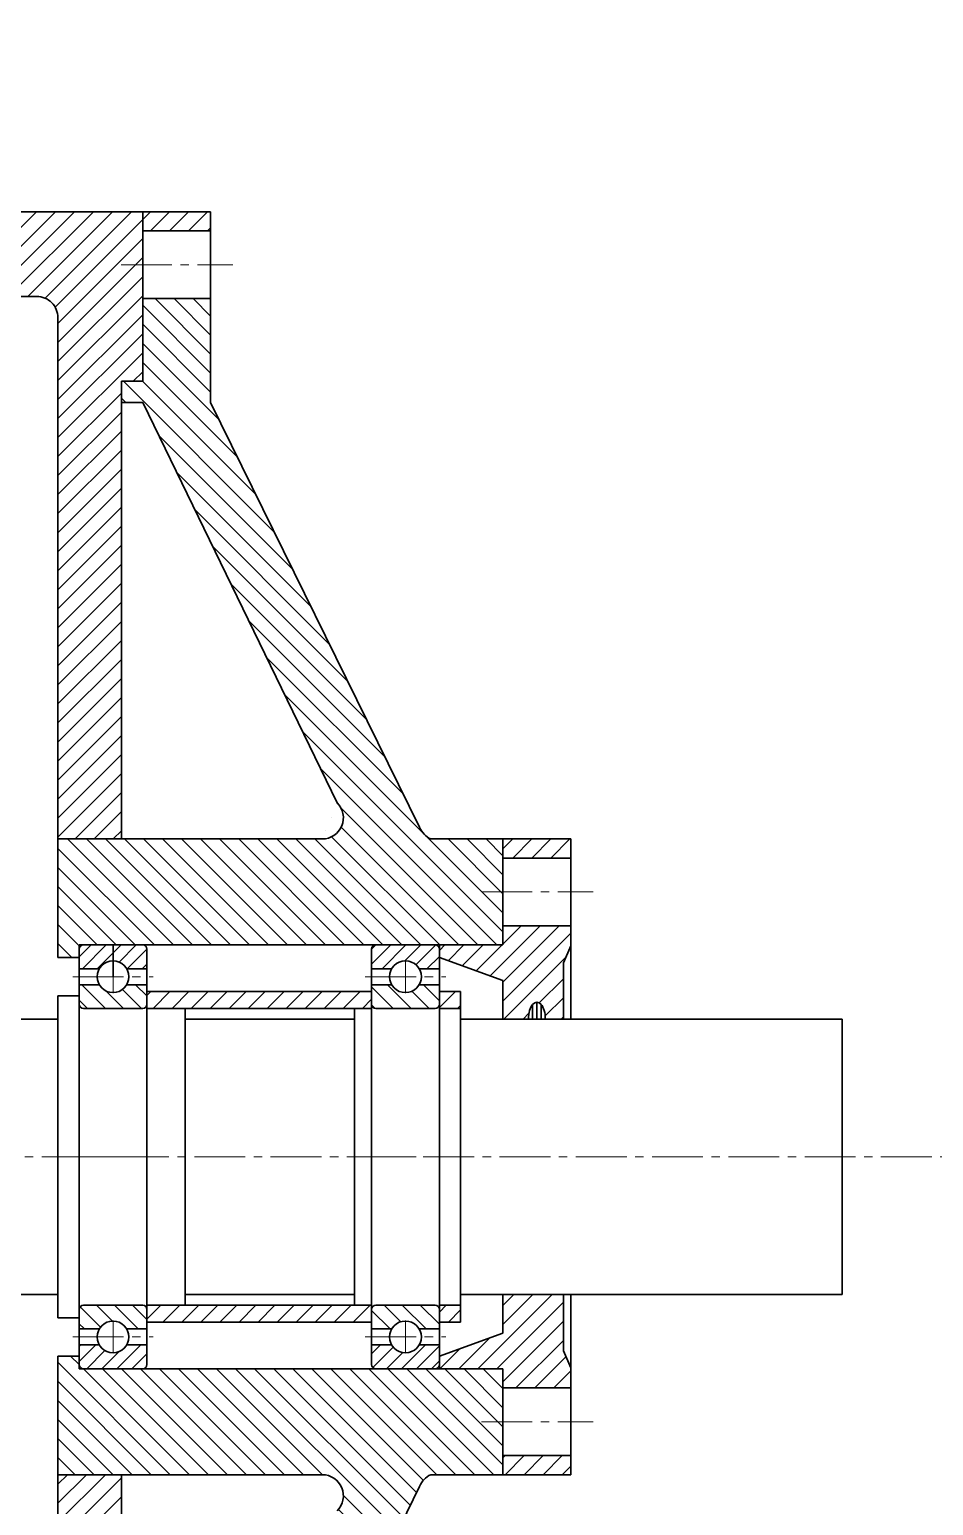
# Model space of a CAD drawing. Header units: millimetres. Extents: x -594 to 6367, y -2099 to 456.
# Drawn here: x 1941.1 to 2154.4, y -82.3 to 266 of the extents above; entities that cross this region are included whole.
import ezdxf

# ---------------------------------------------------------------- set-up
doc = ezdxf.new("R2010")
doc.units = ezdxf.units.MM
doc.set_wipeout_variables(frame=1)
doc.linetypes.add('点画线', pattern=[18, 12, -2, 2, -2])
for name, color, linetype, lineweight in [('中心线层', 1, '点画线', 18), ('剖面线层', 4, 'Continuous', 18), ('粗实线层', 7, 'Continuous', 35)]:
    doc.layers.add(name, color=color, linetype=linetype, lineweight=lineweight)
pattern_1 = [(-45, (0, 0), (2.12132, 2.12132), [])]
pattern_2 = [(45, (0, 0), (-1.76777, 1.76777), [])]

# ---------------------------------------------------------------- blocks, each defined once
blk = doc.blocks.new('*X3')
at = {"layer": '剖面线层'}
h = blk.add_hatch(dxfattribs=at)
h.set_pattern_fill('无图案', color=256, style=0, pattern_type=0)
h.set_pattern_definition(pattern_2)
edge = h.paths.add_edge_path(flags=0)
edge.add_line((0, 44.38), (0, 45.38))
edge.add_line((0, 45.38), (0, 49))
edge.add_arc((1, 49), 1, 90, 180, ccw=False)
edge.add_line((1, 50), (15, 50))
edge.add_arc((15, 49), 1, 0, 90, ccw=False)
edge.add_line((16, 49), (16, 44.38))
edge.add_line((16, 44.38), (11.25, 44.38))
edge.add_arc((8, 42.5), 3.75, 30, 90)
edge.add_arc((8, 42.5), 3.75, 90, 150)
edge.add_line((4.75, 44.38), (0, 44.38))
h = blk.add_hatch(dxfattribs=at)
h.set_pattern_fill('无图案', color=256, style=0, pattern_type=0)
h.set_pattern_definition(pattern_1)
edge = h.paths.add_edge_path(flags=0)
edge.add_line((0, 36), (0, 39.62))
edge.add_line((0, 39.62), (0, 40.62))
edge.add_line((0, 40.62), (4.75, 40.62))
edge.add_arc((8, 42.5), 3.75, 210, 270)
edge.add_arc((8, 42.5), 3.75, 270, 330)
edge.add_line((11.25, 40.62), (16, 40.62))
edge.add_line((16, 40.62), (16, 36))
edge.add_arc((15, 36), 1, 270, 360, ccw=False)
edge.add_line((15, 35), (1, 35))
edge.add_arc((1, 36), 1, 180, 270, ccw=False)
h = blk.add_hatch(dxfattribs=at)
h.set_pattern_fill('无图案', color=256, style=0, pattern_type=0)
h.set_pattern_definition(pattern_1)
edge = h.paths.add_edge_path(flags=0)
edge.add_line((0, -40.62), (0, -39.62))
edge.add_line((0, -39.62), (0, -36))
edge.add_arc((1, -36), 1, 90, 180, ccw=False)
edge.add_line((1, -35), (15, -35))
edge.add_arc((15, -36), 1, 0, 90, ccw=False)
edge.add_line((16, -36), (16, -40.62))
edge.add_line((16, -40.62), (11.25, -40.62))
edge.add_arc((8, -42.5), 3.75, 30, 90)
edge.add_arc((8, -42.5), 3.75, 90, 150)
edge.add_line((4.75, -40.62), (0, -40.62))
h = blk.add_hatch(dxfattribs=at)
h.set_pattern_fill('无图案', color=256, style=0, pattern_type=0)
h.set_pattern_definition(pattern_2)
edge = h.paths.add_edge_path(flags=0)
edge.add_line((0, -49), (0, -45.38))
edge.add_line((0, -45.38), (0, -44.38))
edge.add_line((0, -44.38), (4.75, -44.38))
edge.add_arc((8, -42.5), 3.75, 210, 270)
edge.add_arc((8, -42.5), 3.75, 270, 330)
edge.add_line((11.25, -44.38), (16, -44.38))
edge.add_line((16, -44.38), (16, -49))
edge.add_arc((15, -49), 1, 270, 360, ccw=False)
edge.add_line((15, -50), (1, -50))
edge.add_arc((1, -49), 1, 180, 270, ccw=False)
at = {"layer": '中心线层'}
for p, q in [((8, 46.35), (8, 38.65)), ((8, -46.35), (8, -38.65))]:
    blk.add_line(p, q, dxfattribs=at)
at = {"layer": '中心线层', "linetype": '点画线', "lineweight": 18}
for p, q in [((-1.5, 42.5), (17.5, 42.5)), ((-1.5, 0), (17.5, 0)), ((-1.5, -42.5), (17.5, -42.5))]:
    blk.add_line(p, q, dxfattribs=at)
at = {"layer": '粗实线层'}
for p, q in [((0, 49), (0, -49)), ((15, 50), (1, 50)), ((16, -49), (16, 49)), ((4.75, 44.38), (0, 44.38)), ((11.25, 44.38), (16, 44.38)), ((4.75, 40.62), (0, 40.62)), ((11.25, 40.62), (16, 40.62)), ((1, 35), (15, 35)), ((1, -35), (15, -35)), ((4.75, -40.62), (0, -40.62)), ((11.25, -40.62), (16, -40.62)), ((4.75, -44.38), (0, -44.38)), ((11.25, -44.38), (16, -44.38)), ((1, -50), (15, -50))]:
    blk.add_line(p, q, dxfattribs=at)
for centre in [(8, 42.5), (8, -42.5)]:
    blk.add_circle(centre, 3.75, dxfattribs=at)
for centre, start, end in [((1, 49), 90, 180), ((15, 49), 0, 90), ((1, 36), 180, 270), ((15, 36), 270, 0), ((1, -36), 90, 180), ((15, -36), 0, 90), ((1, -49), 180, 270), ((15, -49), 270, 360)]:
    blk.add_arc(centre, 1, start, end, dxfattribs=at)
blk = doc.blocks.new('*X4')
at = {"layer": '剖面线层'}
h = blk.add_hatch(dxfattribs=at)
h.set_pattern_fill('无图案', color=256, style=0, pattern_type=0)
h.set_pattern_definition(pattern_2)
edge = h.paths.add_edge_path(flags=0)
edge.add_line((0, 44.38), (0, 45.38))
edge.add_line((0, 45.38), (0, 49))
edge.add_arc((1, 49), 1, 90, 180, ccw=False)
edge.add_line((1, 50), (15, 50))
edge.add_arc((15, 49), 1, 0, 90, ccw=False)
edge.add_line((16, 49), (16, 44.38))
edge.add_line((16, 44.38), (11.25, 44.38))
edge.add_arc((8, 42.5), 3.75, 30, 90)
edge.add_arc((8, 42.5), 3.75, 90, 150)
edge.add_line((4.75, 44.38), (0, 44.38))
h = blk.add_hatch(dxfattribs=at)
h.set_pattern_fill('无图案', color=256, style=0, pattern_type=0)
h.set_pattern_definition(pattern_1)
edge = h.paths.add_edge_path(flags=0)
edge.add_line((0, 36), (0, 39.62))
edge.add_line((0, 39.62), (0, 40.62))
edge.add_line((0, 40.62), (4.75, 40.62))
edge.add_arc((8, 42.5), 3.75, 210, 270)
edge.add_arc((8, 42.5), 3.75, 270, 330)
edge.add_line((11.25, 40.62), (16, 40.62))
edge.add_line((16, 40.62), (16, 36))
edge.add_arc((15, 36), 1, 270, 360, ccw=False)
edge.add_line((15, 35), (1, 35))
edge.add_arc((1, 36), 1, 180, 270, ccw=False)
h = blk.add_hatch(dxfattribs=at)
h.set_pattern_fill('无图案', color=256, style=0, pattern_type=0)
h.set_pattern_definition(pattern_1)
edge = h.paths.add_edge_path(flags=0)
edge.add_line((0, -40.62), (0, -39.62))
edge.add_line((0, -39.62), (0, -36))
edge.add_arc((1, -36), 1, 90, 180, ccw=False)
edge.add_line((1, -35), (15, -35))
edge.add_arc((15, -36), 1, 0, 90, ccw=False)
edge.add_line((16, -36), (16, -40.62))
edge.add_line((16, -40.62), (11.25, -40.62))
edge.add_arc((8, -42.5), 3.75, 30, 90)
edge.add_arc((8, -42.5), 3.75, 90, 150)
edge.add_line((4.75, -40.62), (0, -40.62))
h = blk.add_hatch(dxfattribs=at)
h.set_pattern_fill('无图案', color=256, style=0, pattern_type=0)
h.set_pattern_definition(pattern_2)
edge = h.paths.add_edge_path(flags=0)
edge.add_line((0, -49), (0, -45.38))
edge.add_line((0, -45.38), (0, -44.38))
edge.add_line((0, -44.38), (4.75, -44.38))
edge.add_arc((8, -42.5), 3.75, 210, 270)
edge.add_arc((8, -42.5), 3.75, 270, 330)
edge.add_line((11.25, -44.38), (16, -44.38))
edge.add_line((16, -44.38), (16, -49))
edge.add_arc((15, -49), 1, 270, 360, ccw=False)
edge.add_line((15, -50), (1, -50))
edge.add_arc((1, -49), 1, 180, 270, ccw=False)
at = {"layer": '中心线层'}
for p, q in [((8, 46.35), (8, 38.65)), ((8, -46.35), (8, -38.65))]:
    blk.add_line(p, q, dxfattribs=at)
at = {"layer": '中心线层', "linetype": '点画线', "lineweight": 18}
for p, q in [((-1.5, 42.5), (17.5, 42.5)), ((-1.5, 0), (17.5, 0)), ((-1.5, -42.5), (17.5, -42.5))]:
    blk.add_line(p, q, dxfattribs=at)
at = {"layer": '粗实线层'}
for p, q in [((0, 49), (0, -49)), ((15, 50), (1, 50)), ((16, -49), (16, 49)), ((4.75, 44.38), (0, 44.38)), ((11.25, 44.38), (16, 44.38)), ((4.75, 40.62), (0, 40.62)), ((11.25, 40.62), (16, 40.62)), ((1, 35), (15, 35)), ((1, -35), (15, -35)), ((4.75, -40.62), (0, -40.62)), ((11.25, -40.62), (16, -40.62)), ((4.75, -44.38), (0, -44.38)), ((11.25, -44.38), (16, -44.38)), ((1, -50), (15, -50))]:
    blk.add_line(p, q, dxfattribs=at)
for centre in [(8, 42.5), (8, -42.5)]:
    blk.add_circle(centre, 3.75, dxfattribs=at)
for centre, start, end in [((1, 49), 90, 180), ((15, 49), 0, 90), ((1, 36), 180, 270), ((15, 36), 270, 0), ((1, -36), 90, 180), ((15, -36), 0, 90), ((1, -49), 180, 270), ((15, -49), 270, 360)]:
    blk.add_arc(centre, 1, start, end, dxfattribs=at)

msp = doc.modelspace()

# ---------------------------------------------------------------- hatches: boundary and pattern name
at = {"layer": '剖面线层'}
h = msp.add_hatch(dxfattribs=at)
h.set_pattern_fill('ANSI31', color=256)
h.paths.add_polyline_path([(1887.81, 203), (1887.81, 198), (1897.81, 198, -0.413752), (1902.8, 203), (1942.8, 203, -0.414214), (1947.81, 198), (1947.81, 75), (1962.81, 75), (1962.81, 183), (1967.81, 183), (1967.81, 223), (1962.81, 223), (1942.8, 223), (1872.81, 223, -0.414214), (1867.81, 228), (1867.81, 238, 0.414214), (1862.81, 243), (1852.81, 243, -0.414214), (1847.81, 248), (1823.81, 248), (1823.81, 252), (1817.81, 252), (1817.81, 238), (1817.81, 228), (1841.81, 228), (1847.81, 228, -0.414214), (1852.81, 223), (1852.81, 203), (1872.81, 203)])
h.paths.add_polyline_path([(1747.81, 241), (1747.81, 228), (1793.81, 228), (1793.81, 238), (1793.81, 252), (1787.81, 252), (1787.81, 248, -0.414214), (1782.81, 243), (1782.81, 266), (1766.81, 266), (1766.81, 241)])
h = msp.add_hatch(dxfattribs=at)
h.set_pattern_fill('ANSI31', color=256, style=0, pattern_type=0)
h.paths.add_polyline_path([(1983.81, 223), (1967.81, 223), (1967.81, 218.5), (1983.81, 218.5)], flags=0)
h = msp.add_hatch(dxfattribs=at)
h.set_pattern_fill('ANSI31', color=256)
h.paths.add_polyline_path([(2068.81, -70.5), (2052.81, -70.5), (2052.81, -75), (2068.81, -75)])
h.paths.add_polyline_path([(2068.81, 75), (2052.81, 75), (2052.81, 70.5), (2068.81, 70.5)])
h = msp.add_hatch(dxfattribs=at)
h.set_pattern_fill('ANSI31', color=256)
edge = h.paths.add_edge_path()
edge.add_line((2067.06, 45.75), (2068.81, 49.77))
edge.add_line((2068.81, 49.77), (2068.81, 54.5))
edge.add_line((2068.81, 54.5), (2052.81, 54.5))
edge.add_line((2052.81, 54.5), (2052.81, 50))
edge.add_line((2052.81, 50), (2037.81, 50))
edge.add_line((2037.81, 50), (2037.81, 47.04))
edge.add_line((2037.81, 47.04), (2052.81, 41.57))
edge.add_line((2052.81, 41.57), (2052.81, 32.5))
edge.add_line((2052.81, 32.5), (2058.81, 32.5))
edge.add_ellipse((2060.81, 32.5), major_axis=(0, -4), ratio=0.5, start_angle=210, end_angle=270, ccw=False)
edge.add_ellipse((2060.81, 32.5), major_axis=(0, -4), ratio=0.5, start_angle=180, end_angle=210, ccw=False)
edge.add_ellipse((2060.81, 32.5), major_axis=(0, -4), ratio=0.5, start_angle=150, end_angle=180, ccw=False)
edge.add_ellipse((2060.81, 32.5), major_axis=(0, -4), ratio=0.5, start_angle=90, end_angle=150, ccw=False)
edge.add_line((2062.81, 32.5), (2067.06, 32.5))
edge.add_line((2067.06, 32.5), (2067.06, 45.75))
h.paths.add_polyline_path([(2067.06, -32.5), (2052.81, -32.5), (2052.81, -41.57), (2037.81, -47.04), (2037.81, -50), (2052.81, -50), (2052.81, -54.5), (2068.81, -54.5), (2068.81, -49.77), (2067.06, -45.75)])
h = msp.add_hatch(dxfattribs=at)
h.set_pattern_fill('ANSI31', color=256, style=0, pattern_type=0)
h.paths.add_polyline_path([(2042.81, 39), (2037.81, 39), (2037.81, 36), (2037.81, 35), (2042.81, 35)], flags=0)
h.paths.add_polyline_path([(2042.81, -35), (2037.81, -35), (2037.81, -36), (2037.81, -39), (2042.81, -39)], flags=0)
h = msp.add_hatch(dxfattribs=at)
h.set_pattern_fill('ANSI31', color=256)
h.paths.add_polyline_path([(1872.81, -223), (1942.8, -223), (1962.81, -223), (1967.81, -223), (1967.81, -183), (1962.81, -183), (1962.81, -178), (1962.81, -75), (1947.81, -75), (1947.81, -197.99, -0.414214), (1942.81, -203), (1902.81, -203, -0.414214), (1897.81, -198), (1887.81, -198), (1887.81, -206), (1852.81, -206), (1852.81, -223, -0.414214), (1847.81, -228), (1841.81, -228), (1747.81, -228), (1747.81, -241), (1766.81, -241), (1766.81, -266), (1782.81, -266), (1782.81, -248), (1807.81, -248), (1867.81, -248), (1867.81, -238), (1867.81, -228, -0.414214)])

# ---------------------------------------------------------------- linework, layer by layer
at = {"layer": '中心线层'}
for p, q in [((1962.72, 210.5), (1989.07, 210.5)), ((2047.72, 62.5), (2074.07, 62.5)), ((2047.72, -62.5), (2074.07, -62.5))]:
    msp.add_line(p, q, dxfattribs=at)
at = {"layer": '粗实线层'}
for p, q in [((1872.81, 223), (1942.8, 223)), ((1942.8, 223), (1962.81, 223)), ((1962.81, 223), (1967.81, 223)), ((1967.81, 223), (1967.81, 183)), ((1967.81, 223), (1983.81, 223)), ((1983.81, 223), (1983.81, 202.5)), ((1967.81, 218.5), (1983.81, 218.5)), ((1902.81, 203), (1942.81, 203)), ((1967.81, 202.5), (1983.81, 202.5)), ((1983.81, 202.5), (1983.81, 178)), ((1947.81, 198), (1947.81, 75)), ((1967.81, 183), (1962.81, 183)), ((1962.81, 183), (1962.81, 75)), ((1962.81, 183), (1962.81, 178)), ((1962.81, 178), (1967.81, 178)), ((1967.81, 178), (2013.69, 83.54)), ((1983.81, 178), (2033.14, 77.77)), ((1947.81, 47), (1947.81, 75)), ((1947.81, 75), (2010.16, 75)), ((1947.81, 75), (1962.81, 75)), ((2035.78, 75), (2052.81, 75)), ((2052.81, 75), (2068.81, 75)), ((2052.81, 75), (2052.81, 65)), ((2052.81, 75), (2052.81, 70.5)), ((2068.81, 75), (2068.81, 32.5)), ((2052.81, 70.5), (2068.81, 70.5)), ((2052.81, 70.5), (2052.81, 62.5)), ((2052.81, 65), (2052.81, 50)), ((2052.81, 50), (2052.81, 54.5)), ((2052.81, 54.5), (2068.81, 54.5)), ((2068.81, 49.77), (2067.06, 45.75)), ((2067.06, 45.75), (2067.06, 32.5)), ((1952.81, 43), (1952.81, -43)), ((2042.81, 39), (2042.81, 35)), ((2052.81, 41.57), (2052.81, 32.5)), ((1952.81, 35), (1977.81, 35)), ((1977.81, 35), (1977.81, -35)), ((2017.81, -35), (2017.81, 35)), ((2017.81, 35), (2042.81, 35)), ((2042.81, 35), (2042.81, -35)), ((2059.81, 35.96), (2059.81, 32.5)), ((2060.81, 36.5), (2060.81, 32.5)), ((2061.81, 35.96), (2061.81, 32.5)), ((1887.81, 32.5), (1947.81, 32.5)), ((1977.81, 32.5), (2017.81, 32.5)), ((2042.81, 32.5), (2132.81, 32.5)), ((2132.81, 32.5), (2132.81, -32.5)), ((1947.81, -32.5), (1887.81, -32.5)), ((2017.81, -32.5), (1977.81, -32.5)), ((2132.81, -32.5), (2042.81, -32.5)), ((2052.81, -41.57), (2052.81, -32.5)), ((2067.06, -45.75), (2067.06, -32.5)), ((2068.81, -75), (2068.81, -32.5)), ((1977.81, -35), (1952.81, -35)), ((2042.81, -35), (2017.81, -35)), ((2042.81, -39), (2042.81, -35)), ((1947.81, -47), (1947.81, -65)), ((1947.81, -47), (1947.81, -75)), ((2068.81, -49.77), (2067.06, -45.75)), ((2052.81, -65), (2052.81, -50)), ((2052.81, -65), (2052.81, -50)), ((2052.81, -50), (2052.81, -54.5)), ((2052.81, -54.5), (2068.81, -54.5)), ((2052.81, -70.5), (2052.81, -62.5)), ((2052.81, -75), (2052.81, -65)), ((2052.81, -75), (2052.81, -70.5)), ((2052.81, -70.5), (2068.81, -70.5)), ((1947.81, -75), (2010.16, -75)), ((1947.81, -75), (1962.81, -75)), ((1947.81, -198), (1947.81, -75)), ((1962.81, -183), (1962.81, -75)), ((2035.78, -75), (2052.81, -75)), ((2052.81, -75), (2068.81, -75)), ((1983.81, -178), (2033.14, -77.77))]:
    msp.add_line(p, q, dxfattribs=at)
at = {"layer": '粗实线层', "linetype": 'Continuous'}
for p in [(1947.81, 38), (1947.81, -38)]:
    msp.add_line(p, (1947.81, 0), dxfattribs=at)
at = {"layer": '粗实线层'}
for centre, start, end in [((1942.81, 198), 0.0451, 90.0451), ((2010.16, 80), 270, 45), ((2037.81, 79.57), 201.1125, 246.1125), ((2010.16, -80), 315, 90), ((2037.81, -79.57), 113.8875, 158.8875)]:
    msp.add_arc(centre, 5, start, end, dxfattribs=at)
msp.add_ellipse((2060.81, 32.5), major_axis=(0, -4), ratio=0.5, start_param=1.570796, end_param=4.712389, dxfattribs=at)

# ---------------------------------------------------------------- next in the draw order: wipeouts: each hides what was drawn before it
at = {"color": 7, "linetype": '点画线'}
for points in [[(1968.81, 0), (1968.81, 5.7), (1968.81, 5.7), (1968.81, 36), (1968.81, 36), (1968.81, 40.63), (1968.81, 40.63), (1968.81, 42.5), (1968.81, 42.5), (1968.81, 44.38), (1968.81, 44.38), (1968.81, 49), (1968.81, 49), (1968.8, 49.05), (1968.8, 49.1), (1968.79, 49.16), (1968.78, 49.21), (1968.77, 49.26), (1968.76, 49.31), (1968.74, 49.36), (1968.72, 49.41), (1968.7, 49.45), (1968.67, 49.5), (1968.64, 49.54), (1968.61, 49.59), (1968.58, 49.63), (1968.55, 49.67), (1968.51, 49.71), (1968.47, 49.74), (1968.43, 49.78), (1968.39, 49.81), (1968.35, 49.84), (1968.31, 49.87), (1968.26, 49.89), (1968.21, 49.91), (1968.16, 49.93), (1968.11, 49.95), (1968.06, 49.97), (1968.01, 49.98), (1967.96, 49.99), (1967.91, 49.99), (1967.86, 50), (1967.81, 50), (1967.81, 50), (1953.81, 50), (1953.81, 50), (1953.75, 50), (1953.7, 49.99), (1953.65, 49.99), (1953.6, 49.98), (1953.55, 49.97), (1953.5, 49.95), (1953.45, 49.93), (1953.4, 49.91), (1953.35, 49.89), (1953.31, 49.87), (1953.26, 49.84), (1953.22, 49.81), (1953.18, 49.78), (1953.14, 49.74), (1953.1, 49.71), (1953.06, 49.67), (1953.03, 49.63), (1953, 49.59), (1952.97, 49.54), (1952.94, 49.5), (1952.91, 49.45), (1952.89, 49.41), (1952.87, 49.36), (1952.85, 49.31), (1952.84, 49.26), (1952.83, 49.21), (1952.82, 49.16), (1952.81, 49.1), (1952.81, 49.05), (1952.81, 49), (1952.81, 49), (1952.81, 44.38), (1952.81, 44.38), (1952.81, 42.5), (1952.81, 42.5), (1952.81, 40.63), (1952.81, 40.63), (1952.81, 36), (1952.81, 36), (1952.81, 5.7), (1952.81, 5.7), (1952.81, 0), (1952.81, 0), (1952.81, -36), (1952.81, -36), (1952.81, -40.62), (1952.81, -40.62), (1952.81, -42.5), (1952.81, -42.5), (1952.81, -44.37), (1952.81, -44.37), (1952.81, -49), (1952.81, -49), (1952.81, -49.05), (1952.81, -49.1), (1952.82, -49.16), (1952.83, -49.21), (1952.84, -49.26), (1952.85, -49.31), (1952.87, -49.36), (1952.89, -49.41), (1952.91, -49.45), (1952.94, -49.5), (1952.97, -49.54), (1953, -49.59), (1953.03, -49.63), (1953.06, -49.67), (1953.1, -49.71), (1953.14, -49.74), (1953.18, -49.78), (1953.22, -49.81), (1953.26, -49.84), (1953.31, -49.87), (1953.35, -49.89), (1953.4, -49.91), (1953.45, -49.93), (1953.5, -49.95), (1953.55, -49.97), (1953.6, -49.98), (1953.65, -49.99), (1953.7, -49.99), (1953.75, -50), (1953.81, -50), (1953.81, -50), (1967.81, -50), (1967.81, -50), (1967.86, -50), (1967.91, -49.99), (1967.96, -49.99), (1968.01, -49.98), (1968.06, -49.97), (1968.11, -49.95), (1968.16, -49.93), (1968.21, -49.91), (1968.26, -49.89), (1968.31, -49.87), (1968.35, -49.84), (1968.39, -49.81), (1968.43, -49.78), (1968.47, -49.74), (1968.51, -49.71), (1968.55, -49.67), (1968.58, -49.63), (1968.61, -49.59), (1968.64, -49.54), (1968.67, -49.5), (1968.7, -49.45), (1968.72, -49.41), (1968.74, -49.36), (1968.76, -49.31), (1968.77, -49.26), (1968.78, -49.21), (1968.79, -49.16), (1968.8, -49.1), (1968.8, -49.05), (1968.81, -49), (1968.81, -49), (1968.81, -44.37), (1968.81, -44.37), (1968.81, -42.5), (1968.81, -42.5), (1968.81, -40.62), (1968.81, -40.62), (1968.81, -36), (1968.81, -36)], [(2037.81, 0), (2037.81, 5.7), (2037.81, 5.7), (2037.81, 36), (2037.81, 36), (2037.81, 40.63), (2037.81, 40.63), (2037.81, 42.5), (2037.81, 42.5), (2037.81, 44.38), (2037.81, 44.38), (2037.81, 49), (2037.81, 49), (2037.8, 49.05), (2037.8, 49.1), (2037.79, 49.16), (2037.78, 49.21), (2037.77, 49.26), (2037.76, 49.31), (2037.74, 49.36), (2037.72, 49.41), (2037.7, 49.45), (2037.67, 49.5), (2037.64, 49.54), (2037.61, 49.59), (2037.58, 49.63), (2037.55, 49.67), (2037.51, 49.71), (2037.47, 49.74), (2037.43, 49.78), (2037.39, 49.81), (2037.35, 49.84), (2037.31, 49.87), (2037.26, 49.89), (2037.21, 49.91), (2037.16, 49.93), (2037.11, 49.95), (2037.06, 49.97), (2037.01, 49.98), (2036.96, 49.99), (2036.91, 49.99), (2036.86, 50), (2036.81, 50), (2036.81, 50), (2022.81, 50), (2022.81, 50), (2022.75, 50), (2022.7, 49.99), (2022.65, 49.99), (2022.6, 49.98), (2022.55, 49.97), (2022.5, 49.95), (2022.45, 49.93), (2022.4, 49.91), (2022.35, 49.89), (2022.31, 49.87), (2022.26, 49.84), (2022.22, 49.81), (2022.18, 49.78), (2022.14, 49.74), (2022.1, 49.71), (2022.06, 49.67), (2022.03, 49.63), (2022, 49.59), (2021.97, 49.54), (2021.94, 49.5), (2021.91, 49.45), (2021.89, 49.41), (2021.87, 49.36), (2021.85, 49.31), (2021.84, 49.26), (2021.83, 49.21), (2021.82, 49.16), (2021.81, 49.1), (2021.81, 49.05), (2021.81, 49), (2021.81, 49), (2021.81, 44.38), (2021.81, 44.38), (2021.81, 42.5), (2021.81, 42.5), (2021.81, 40.63), (2021.81, 40.63), (2021.81, 36), (2021.81, 36), (2021.81, 5.7), (2021.81, 5.7), (2021.81, 0), (2021.81, 0), (2021.81, -36), (2021.81, -36), (2021.81, -40.62), (2021.81, -40.62), (2021.81, -42.5), (2021.81, -42.5), (2021.81, -44.37), (2021.81, -44.37), (2021.81, -49), (2021.81, -49), (2021.81, -49.05), (2021.81, -49.1), (2021.82, -49.16), (2021.83, -49.21), (2021.84, -49.26), (2021.85, -49.31), (2021.87, -49.36), (2021.89, -49.41), (2021.91, -49.45), (2021.94, -49.5), (2021.97, -49.54), (2022, -49.59), (2022.03, -49.63), (2022.06, -49.67), (2022.1, -49.71), (2022.14, -49.74), (2022.18, -49.78), (2022.22, -49.81), (2022.26, -49.84), (2022.31, -49.87), (2022.35, -49.89), (2022.4, -49.91), (2022.45, -49.93), (2022.5, -49.95), (2022.55, -49.97), (2022.6, -49.98), (2022.65, -49.99), (2022.7, -49.99), (2022.75, -50), (2022.81, -50), (2022.81, -50), (2036.81, -50), (2036.81, -50), (2036.86, -50), (2036.91, -49.99), (2036.96, -49.99), (2037.01, -49.98), (2037.06, -49.97), (2037.11, -49.95), (2037.16, -49.93), (2037.21, -49.91), (2037.26, -49.89), (2037.31, -49.87), (2037.35, -49.84), (2037.39, -49.81), (2037.43, -49.78), (2037.47, -49.74), (2037.51, -49.71), (2037.55, -49.67), (2037.58, -49.63), (2037.61, -49.59), (2037.64, -49.54), (2037.67, -49.5), (2037.7, -49.45), (2037.72, -49.41), (2037.74, -49.36), (2037.76, -49.31), (2037.77, -49.26), (2037.78, -49.21), (2037.79, -49.16), (2037.8, -49.1), (2037.8, -49.05), (2037.81, -49), (2037.81, -49), (2037.81, -44.37), (2037.81, -44.37), (2037.81, -42.5), (2037.81, -42.5), (2037.81, -40.62), (2037.81, -40.62), (2037.81, -36), (2037.81, -36)]]:
    msp.add_wipeout(points, dxfattribs=at).dxf.layer = '粗实线层'

# ---------------------------------------------------------------- next in the draw order: hatches: boundary and pattern name
at = {"layer": '剖面线层'}
h = msp.add_hatch(dxfattribs=at)
h.set_pattern_fill('ANSI31', color=256, angle=90, style=0)
edge = h.paths.add_edge_path(flags=0)
edge.add_line((2052.81, 70.5), (2052.81, 75))
edge.add_line((2052.81, 75), (2035.78, 75))
edge.add_arc((2037.81, 79.57), 5, 201.1125, 246.1125, ccw=False)
edge.add_line((2033.14, 77.77), (1983.81, 178))
edge.add_line((1983.81, 178), (1983.81, 202.5))
edge.add_line((1983.81, 202.5), (1967.81, 202.5))
edge.add_line((1967.81, 202.5), (1967.81, 183))
edge.add_line((1967.81, 183), (1962.81, 183))
edge.add_line((1962.81, 183), (1962.81, 178))
edge.add_line((1962.81, 178), (1967.81, 178))
edge.add_line((1967.81, 178), (2013.69, 83.54))
edge.add_arc((2010.16, 80), 5, -90, 45, ccw=False)
edge.add_line((2010.16, 75), (1947.81, 75))
edge.add_line((1947.81, 75), (1947.81, 47))
edge.add_line((1947.81, 47), (1952.81, 47))
edge.add_line((1952.81, 47), (1952.81, 50))
edge.add_line((1952.81, 50), (2052.81, 50))
edge.add_line((2052.81, 50), (2052.81, 54.5))
edge.add_line((2052.81, 54.5), (2052.81, 65))
edge.add_line((2052.81, 65), (2052.81, 70.5))
h = msp.add_hatch(dxfattribs=at)
h.set_pattern_fill('ANSI31', color=4, style=0, pattern_type=0)
h.paths.add_polyline_path([(1968.81, 35), (1968.81, 39), (2021.81, 39), (2021.81, 35)], flags=0)
h = msp.add_hatch(dxfattribs=at)
h.set_pattern_fill('ANSI31', color=4, style=0, pattern_type=0)
h.paths.add_polyline_path([(1968.81, -35), (1968.81, -39), (2021.81, -39), (2021.81, -35)], flags=0)
h = msp.add_hatch(dxfattribs=at)
h.set_pattern_fill('ANSI31', color=256, angle=90, style=0)
edge = h.paths.add_edge_path(flags=0)
edge.add_line((2052.81, -70.5), (2052.81, -75))
edge.add_line((2052.81, -75), (2035.78, -75))
edge.add_arc((2037.81, -79.57), 5, 113.8875, 158.8875)
edge.add_line((2033.14, -77.77), (1983.81, -178))
edge.add_line((1983.81, -178), (1983.81, -202.5))
edge.add_line((1983.81, -202.5), (1967.81, -202.5))
edge.add_line((1967.81, -202.5), (1967.81, -183))
edge.add_line((1967.81, -183), (1962.81, -183))
edge.add_line((1962.81, -183), (1962.81, -178))
edge.add_line((1962.81, -178), (1967.81, -178))
edge.add_line((1967.81, -178), (2013.69, -83.54))
edge.add_arc((2010.16, -80), 5, 315, 450)
edge.add_line((2010.16, -75), (1947.81, -75))
edge.add_line((1947.81, -75), (1947.81, -47))
edge.add_line((1947.81, -47), (1952.81, -47))
edge.add_line((1952.81, -47), (1952.81, -50))
edge.add_line((1952.81, -50), (2052.81, -50))
edge.add_line((2052.81, -50), (2052.81, -54.5))
edge.add_line((2052.81, -54.5), (2052.81, -65))
edge.add_line((2052.81, -65), (2052.81, -70.5))

# ---------------------------------------------------------------- next in the draw order: linework, layer by layer
at = {"layer": '中心线层'}
msp.add_line((0, 0), (3507.16, 0), dxfattribs=at)
at = {"layer": '粗实线层'}
for p, q in [((1952.81, 50), (1952.81, 47)), ((1952.81, 50), (2052.81, 50)), ((1960.81, 42.5), (1960.81, 50)), ((2037.81, 50), (2037.81, 47.04)), ((1952.81, 47), (1947.81, 47)), ((2037.81, 47.04), (2052.81, 41.57)), ((2037.81, 39), (2042.81, 39)), ((2037.81, -39), (2042.81, -39)), ((2037.81, -47.04), (2052.81, -41.57)), ((2037.81, -47.04), (2052.81, -41.57)), ((1952.81, -47), (1947.81, -47)), ((1952.81, -47), (1947.81, -47)), ((1952.81, -50), (1952.81, -47)), ((2037.81, -50), (2037.81, -47.04)), ((1952.81, -50), (2052.81, -50)), ((1952.81, -50), (2052.81, -50))]:
    msp.add_line(p, q, dxfattribs=at)
at = {"layer": '粗实线层', "linetype": 'Continuous'}
for p, q in [((1952.81, 38), (1947.81, 38)), ((1952.81, -38), (1947.81, -38))]:
    msp.add_line(p, q, dxfattribs=at)
at = {"layer": '粗实线层', "linetype": '点画线'}
msp.add_line((1952.81, 0), (1952.81, 38.26), dxfattribs=at)
at = {"layer": '粗实线层', "color": 7}
msp.add_line((2042.81, 35), (2037.81, 35), dxfattribs=at)
for points in [[(1968.81, 35), (1968.81, 39), (2021.81, 39), (2021.81, 35), (1968.81, 35)], [(1968.81, -35), (1968.81, -39), (2021.81, -39), (2021.81, -35), (1968.81, -35)]]:
    msp.add_lwpolyline(points, dxfattribs=at)

# ---------------------------------------------------------------- next in the draw order: block references
at = {"layer": '粗实线层', "color": 7, "linetype": '点画线'}
for name, p in [('*X3', (1952.81, 0)), ('*X4', (2021.81, 0))]:
    msp.add_blockref(name, p, dxfattribs=at)

doc.saveas('drawing.dxf')
